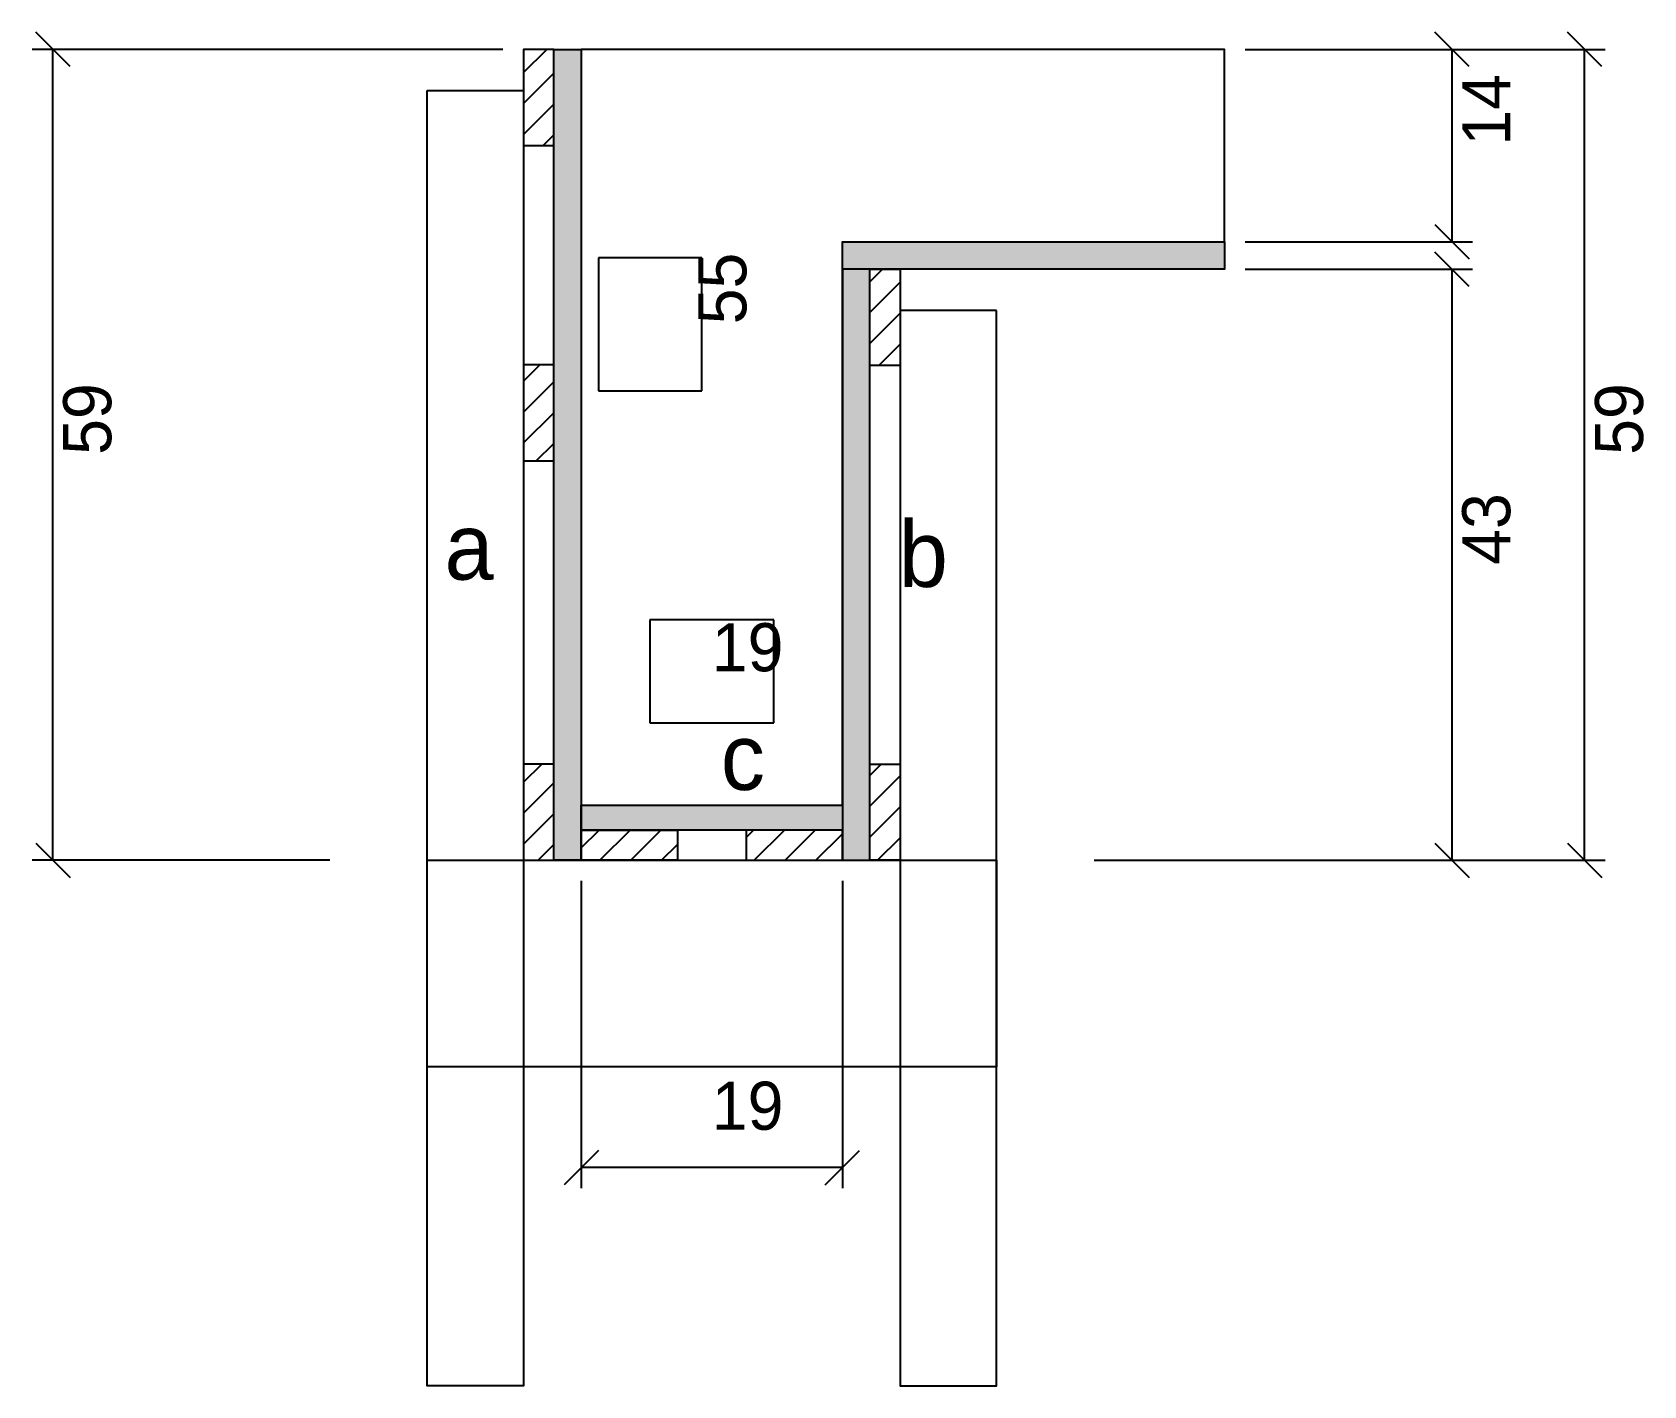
# Model space of a CAD drawing. Extents: x -6 to 228, y -252 to -55.
import ezdxf

# ---------------------------------------------------------------- set-up
doc = ezdxf.new("R2010")
doc.units = 0
for name, color, linetype in [('CONCRETO', 251, 'Continuous'), ('COTA', 241, 'Continuous'), ('Cota Seção (2x)', 241, 'Continuous'), ('detalhes', 7, 'Continuous'), ('Hachura', 251, 'Continuous'), ('Madeira', 126, 'Continuous'), ('Painéis', 200, 'Continuous'), ('SARR_3.5x7', 81, 'Continuous')]:
    doc.layers.add(name, color=color, linetype=linetype)

msp = doc.modelspace()

# ---------------------------------------------------------------- hatches: boundary and pattern name
at = {"layer": 'Hachura'}
h = msp.add_hatch(dxfattribs=at)
h.set_pattern_fill('ANSI31')
h.paths.add_polyline_path([(65.09, -71.25), (69.49, -71.25), (69.49, -57.25), (65.09, -57.25), (65.09, -71.25)])
h = msp.add_hatch(color=7, dxfattribs=at)
h.dxf.hatch_style = 1
h.paths.add_polyline_path([(69.49, -57.25), (73.49, -57.25), (73.49, -175.25), (69.49, -175.25), (69.49, -57.25), (69.49, -57.25)])
h = msp.add_hatch(color=7, dxfattribs=at)
h.dxf.hatch_style = 1
h.paths.add_polyline_path([(111.49, -89.25), (111.49, -85.25), (167.09, -85.25), (167.09, -89.25), (111.49, -89.25)])
h = msp.add_hatch(color=7, dxfattribs=at)
h.dxf.hatch_style = 1
h.paths.add_polyline_path([(115.49, -89.25), (111.49, -89.25), (111.49, -175.25), (115.49, -175.25), (115.49, -89.25), (115.49, -89.25)])
h = msp.add_hatch(dxfattribs=at)
h.set_pattern_fill('ANSI31')
h.paths.add_polyline_path([(119.89, -103.25), (115.49, -103.25), (115.49, -89.25), (119.89, -89.25), (119.89, -103.25)])
h = msp.add_hatch(dxfattribs=at)
h.set_pattern_fill('ANSI31')
h.paths.add_polyline_path([(65.09, -117.146), (69.49, -117.146), (69.49, -103.146), (65.09, -103.146), (65.09, -117.146)])
h = msp.add_hatch(dxfattribs=at)
h.set_pattern_fill('ANSI31')
h.paths.add_polyline_path([(65.09, -175.25), (69.49, -175.25), (69.49, -161.25), (65.09, -161.25), (65.09, -175.25)])
h = msp.add_hatch(dxfattribs=at)
h.set_pattern_fill('ANSI31')
h.paths.add_polyline_path([(119.89, -175.25), (115.49, -175.25), (115.49, -161.25), (119.89, -161.25), (119.89, -175.25)])
h = msp.add_hatch(color=7, dxfattribs=at)
h.dxf.hatch_style = 1
h.paths.add_polyline_path([(73.49, -170.85), (73.49, -167.25), (111.49, -167.25), (111.49, -170.85), (73.49, -170.85)])
h = msp.add_hatch(dxfattribs=at)
h.set_pattern_fill('ANSI31')
h.paths.add_polyline_path([(73.49, -175.25), (73.49, -170.85), (87.49, -170.85), (87.49, -175.25), (73.49, -175.25)])
h = msp.add_hatch(dxfattribs=at)
h.set_pattern_fill('ANSI31')
h.paths.add_polyline_path([(111.49, -175.25), (111.49, -170.85), (97.49, -170.85), (97.49, -175.25), (111.49, -175.25)])

# ---------------------------------------------------------------- linework, layer by layer
at = {"layer": 'CONCRETO', "color": 251}
msp.add_lwpolyline([(167.09, -85.25), (167.09, -57.25), (73.49, -57.25), (73.49, -85.25), (73.49, -85.25), (73.49, -167.25), (111.49, -167.25), (111.49, -85.25)], close=True, dxfattribs=at)
at = {"layer": 'COTA', "color": 4}
for p, q in [((62.09, -57.25), (-6.382, -57.25)), ((-3.382, -175.25), (-3.382, -57.25)), ((170.09, -57.25), (222.467, -57.25)), ((170.09, -57.25), (203.147, -57.25)), ((200.147, -57.25), (200.147, -85.25)), ((219.467, -175.25), (219.467, -57.25)), ((170.09, -85.25), (203.147, -85.25)), ((170.09, -89.25), (203.147, -89.25)), ((200.147, -89.25), (200.147, -175.25)), ((36.89, -175.25), (-6.382, -175.25)), ((148.09, -175.25), (222.467, -175.25)), ((148.09, -175.25), (203.147, -175.25)), ((73.49, -178.25), (73.49, -222.977)), ((111.49, -178.25), (111.49, -222.977)), ((111.49, -219.977), (73.49, -219.977))]:
    msp.add_line(p, q, dxfattribs=at)
at = {"layer": 'COTA'}
for points in [[(-0.882, -59.75), (-5.882, -54.75)], [(202.647, -59.75), (197.647, -54.75)], [(221.967, -59.75), (216.967, -54.75)], [(197.647, -82.75), (202.647, -87.75)], [(202.647, -91.75), (197.647, -86.75)], [(-5.882, -172.75), (-0.882, -177.75)], [(197.647, -172.75), (202.647, -177.75)], [(216.967, -172.75), (221.967, -177.75)], [(75.99, -217.477), (70.99, -222.477)], [(108.99, -222.477), (113.99, -217.477)]]:
    msp.add_lwpolyline(points, dxfattribs=at)
at = {"layer": 'Cota Seção (2x)', "color": 180}
for p, q in [((91.01, -87.583), (76.01, -87.583)), ((76.01, -87.583), (76.01, -106.917)), ((91.01, -106.917), (91.01, -87.583)), ((76.01, -106.917), (91.01, -106.917)), ((101.49, -140.25), (83.49, -140.25)), ((83.49, -140.25), (83.49, -155.25)), ((101.49, -155.25), (101.49, -140.25)), ((83.49, -155.25), (101.49, -155.25))]:
    msp.add_line(p, q, dxfattribs=at)
at = {"layer": 'Madeira', "color": 126}
for points in [[(65.09, -71.25), (69.49, -71.25), (69.49, -57.25), (65.09, -57.25)], [(119.89, -103.25), (115.49, -103.25), (115.49, -89.25), (119.89, -89.25)], [(65.09, -117.146), (69.49, -117.146), (69.49, -103.146), (65.09, -103.146)], [(65.09, -175.25), (69.49, -175.25), (69.49, -161.25), (65.09, -161.25)], [(119.89, -175.25), (115.49, -175.25), (115.49, -161.25), (119.89, -161.25)], [(73.49, -175.25), (73.49, -170.85), (87.49, -170.85), (87.49, -175.25)], [(111.49, -175.25), (111.49, -170.85), (97.49, -170.85), (97.49, -175.25)]]:
    msp.add_lwpolyline(points, close=True, dxfattribs=at)
at = {"layer": 'Painéis', "color": 200}
for points in [[(69.49, -57.25), (73.49, -57.25), (73.49, -175.25), (69.49, -175.25)], [(111.49, -89.25), (111.49, -85.25), (167.09, -85.25), (167.09, -89.25)], [(115.49, -89.25), (111.49, -89.25), (111.49, -175.25), (115.49, -175.25)], [(73.49, -170.85), (73.49, -167.25), (111.49, -167.25), (111.49, -170.85)]]:
    msp.add_lwpolyline(points, close=True, dxfattribs=at)
at = {"layer": 'SARR_3.5x7', "color": 81}
for points in [[(51.09, -63.25), (65.09, -63.25), (65.09, -251.728), (51.09, -251.728)], [(133.89, -95.25), (119.89, -95.25), (119.89, -251.728), (133.89, -251.728)], [(51.09, -175.25), (133.89, -175.25), (133.89, -205.308), (51.09, -205.308)]]:
    msp.add_lwpolyline(points, close=True, dxfattribs=at)

# ---------------------------------------------------------------- texts
at = {"layer": 'COTA', "color": 1}
for s, p in [('14', (208.647, -71.25)), ('59', (5.118, -116.25)), ('59', (227.967, -116.25)), ('43', (208.647, -132.25))]:
    msp.add_text(s, height=7, rotation=90, dxfattribs=at).set_placement(p)
msp.add_text('19', height=7, dxfattribs=at).set_placement((92.49, -214.477))
at = {"layer": 'Cota Seção (2x)', "color": 1}
msp.add_text('55', height=7, rotation=90, dxfattribs=at).set_placement((97.51, -97.25))
msp.add_text('19', height=7, dxfattribs=at).set_placement((92.49, -147.75))
at = {"layer": 'detalhes', "color": 4}
for s, p in [('b', (119.697, -135.476)), ('a', (53.597, -134.416)), ('c', (93.788, -165.014))]:
    msp.add_text(s, height=9.6, dxfattribs=at).set_placement(p)

doc.saveas('drawing.dxf')
